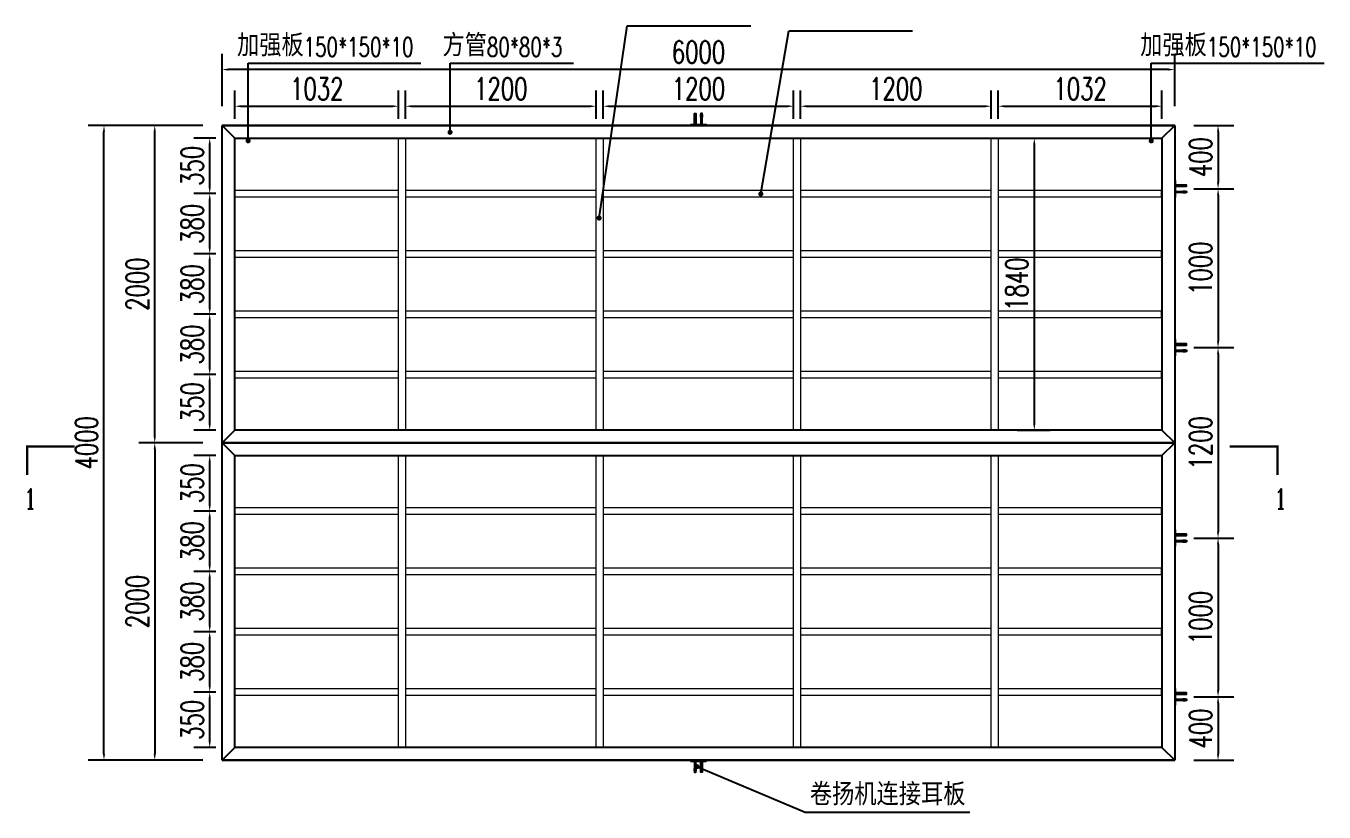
# Model space of a CAD drawing. Header units: millimetres. Extents: x -1471591 to 944464, y -468930 to 547002.
# Drawn here: x -609308 to -601133, y 155264 to 160216 of the extents above; entities that cross this region are included whole.
import ezdxf

# ---------------------------------------------------------------- set-up
doc = ezdxf.new("R2010")
doc.units = ezdxf.units.MM
doc.header["$LTSCALE"] = 10
doc.header["$PDMODE"] = 35
for name, color, linetype in [('DIM_LEAD', 3, 'Continuous'), ('DIM_SYMB', 3, 'Continuous'), ('PUB_TEXT', 7, 'Continuous'), ('W-STEEL_FRAME钢架', 3, 'Continuous')]:
    doc.layers.add(name, color=color, linetype=linetype)
doc.styles.add('_TCH_DIM', font='SIMPLEX.shx', dxfattribs={"bigfont": 'hztxt.shx'})
doc.styles.add('_TCH_LABEL', font='COMPLEX', dxfattribs={"bigfont": 'GBCBIG'})
doc.styles.add('STANDARD_T3', font='simplex.shx', dxfattribs={"width": 0.7, "bigfont": 'hztxt.shx'})
doc.dimstyles.new('W&&40', dxfattribs={"dimtxt": 140, "dimasz": 40, "dimexe": 100, "dimexo": 120, "dimgap": 40, "dimtad": 1, "dimdec": 0, "dimzin": 0, "dimdsep": 46, "dimtxsty": 'STANDARD_T3', "dimcen": 0.09, "dimclrd": 1, "dimclre": 1, "dimclrt": 7, "dimazin": 2, "dimtfac": 1, "dimtdec": 0, "dimtix": 1, "dimtmove": 2, "dimatfit": 3, "dimfxl": 0, "dimtolj": 1, "dimtzin": 0, "dimarcsym": 0})

# ---------------------------------------------------------------- blocks, each defined once
blk = doc.blocks.new('*D767')
at = {"layer": 'Defpoints', "color": 0, "transparency": 16777216}
for p in [(-608497.1, 159590.2), (-608073.2, 159590.2), (-608073.2, 157590.2)]:
    blk.add_point(p, dxfattribs=at)
at = {"layer": 'W-STEEL_FRAME钢架', "color": 1, "lineweight": -2, "transparency": 16777216}
for p, q in [((-608193.2, 159590.2), (-608597.1, 159590.2)), ((-608497.1, 157630.2), (-608497.1, 159550.2)), ((-608193.2, 157590.2), (-608597.1, 157590.2))]:
    blk.add_line(p, q, dxfattribs=at)
at = {"layer": 'W-STEEL_FRAME钢架', "color": 1, "transparency": 16777216}
for points in [[(-608503.8, 159550.2), (-608490.5, 159550.2), (-608497.1, 159590.2)], [(-608503.8, 157630.2), (-608490.5, 157630.2), (-608497.1, 157590.2)]]:
    blk.add_solid(points, dxfattribs=at)
at = {"layer": 'W-STEEL_FRAME钢架', "color": 7, "transparency": 16777216, "insert": (-608607.1, 158590.2), "char_height": 140, "attachment_point": 5, "rotation": 90, "style": 'STANDARD_T3'}
blk.add_mtext('\\A1;2000', dxfattribs=at)
blk = doc.blocks.new('*D778')
at = {"layer": 'Defpoints', "color": 0, "transparency": 16777216}
for p in [(-608073.2, 159941.6), (-608073.2, 159590.2), (-602073.2, 159590.2)]:
    blk.add_point(p, dxfattribs=at)
at = {"layer": 'W-STEEL_FRAME钢架', "color": 1, "lineweight": -2, "transparency": 16777216}
for p, q in [((-608073.2, 159710.2), (-608073.2, 160041.6)), ((-602073.2, 159710.2), (-602073.2, 160041.6)), ((-602113.2, 159941.6), (-608033.2, 159941.6))]:
    blk.add_line(p, q, dxfattribs=at)
at = {"layer": 'W-STEEL_FRAME钢架', "color": 1, "transparency": 16777216}
for points in [[(-608033.2, 159948.2), (-608033.2, 159934.9), (-608073.2, 159941.6)], [(-602113.2, 159948.2), (-602113.2, 159934.9), (-602073.2, 159941.6)]]:
    blk.add_solid(points, dxfattribs=at)
at = {"layer": 'W-STEEL_FRAME钢架', "color": 7, "transparency": 16777216, "insert": (-605073.2, 160051.6), "char_height": 140, "attachment_point": 5, "style": 'STANDARD_T3'}
blk.add_mtext('\\A1;6000', dxfattribs=at)
blk = doc.blocks.new('*D703')
at = {"layer": 'Defpoints', "color": 0, "transparency": 16777216}
for p in [(-608151, 158020.2), (-607993.2, 158020.2), (-607993.2, 157670.2)]:
    blk.add_point(p, dxfattribs=at)
at = {"layer": 'W-STEEL_FRAME钢架', "color": 1, "lineweight": -2, "transparency": 16777216}
for p, q in [((-608113.2, 158020.2), (-608251, 158020.2)), ((-608151, 157710.2), (-608151, 157980.2)), ((-608113.2, 157670.2), (-608251, 157670.2))]:
    blk.add_line(p, q, dxfattribs=at)
at = {"layer": 'W-STEEL_FRAME钢架', "color": 1, "transparency": 16777216}
for points in [[(-608157.6, 157980.2), (-608144.3, 157980.2), (-608151, 158020.2)], [(-608157.6, 157710.2), (-608144.3, 157710.2), (-608151, 157670.2)]]:
    blk.add_solid(points, dxfattribs=at)
at = {"layer": 'W-STEEL_FRAME钢架', "color": 7, "transparency": 16777216, "insert": (-608261, 157845.2), "char_height": 140, "attachment_point": 5, "rotation": 90, "style": 'STANDARD_T3'}
blk.add_mtext('\\A1;350', dxfattribs=at)
blk = doc.blocks.new('*D704')
at = {"layer": 'Defpoints', "color": 0, "transparency": 16777216}
for p in [(-608151, 158400.2), (-607993.2, 158400.2), (-607993.2, 158020.2)]:
    blk.add_point(p, dxfattribs=at)
at = {"layer": 'W-STEEL_FRAME钢架', "color": 1, "lineweight": -2, "transparency": 16777216}
for p, q in [((-608113.2, 158400.2), (-608251, 158400.2)), ((-608151, 158060.2), (-608151, 158360.2)), ((-608113.2, 158020.2), (-608251, 158020.2))]:
    blk.add_line(p, q, dxfattribs=at)
at = {"layer": 'W-STEEL_FRAME钢架', "color": 1, "transparency": 16777216}
for points in [[(-608157.6, 158360.2), (-608144.3, 158360.2), (-608151, 158400.2)], [(-608157.6, 158060.2), (-608144.3, 158060.2), (-608151, 158020.2)]]:
    blk.add_solid(points, dxfattribs=at)
at = {"layer": 'W-STEEL_FRAME钢架', "color": 7, "transparency": 16777216, "insert": (-608261, 158210.2), "char_height": 140, "attachment_point": 5, "rotation": 90, "style": 'STANDARD_T3'}
blk.add_mtext('\\A1;380', dxfattribs=at)
blk = doc.blocks.new('*D705')
at = {"layer": 'Defpoints', "color": 0, "transparency": 16777216}
for p in [(-608151, 158780.2), (-607993.2, 158780.2), (-607993.2, 158400.2)]:
    blk.add_point(p, dxfattribs=at)
at = {"layer": 'W-STEEL_FRAME钢架', "color": 1, "lineweight": -2, "transparency": 16777216}
for p, q in [((-608113.2, 158780.2), (-608251, 158780.2)), ((-608151, 158440.2), (-608151, 158740.2)), ((-608113.2, 158400.2), (-608251, 158400.2))]:
    blk.add_line(p, q, dxfattribs=at)
at = {"layer": 'W-STEEL_FRAME钢架', "color": 1, "transparency": 16777216}
for points in [[(-608157.6, 158740.2), (-608144.3, 158740.2), (-608151, 158780.2)], [(-608157.6, 158440.2), (-608144.3, 158440.2), (-608151, 158400.2)]]:
    blk.add_solid(points, dxfattribs=at)
at = {"layer": 'W-STEEL_FRAME钢架', "color": 7, "transparency": 16777216, "insert": (-608261, 158590.2), "char_height": 140, "attachment_point": 5, "rotation": 90, "style": 'STANDARD_T3'}
blk.add_mtext('\\A1;380', dxfattribs=at)
blk = doc.blocks.new('*D706')
at = {"layer": 'Defpoints', "color": 0, "transparency": 16777216}
for p in [(-608151, 159160.2), (-607993.2, 159160.2), (-607993.2, 158780.2)]:
    blk.add_point(p, dxfattribs=at)
at = {"layer": 'W-STEEL_FRAME钢架', "color": 1, "lineweight": -2, "transparency": 16777216}
for p, q in [((-608113.2, 159160.2), (-608251, 159160.2)), ((-608151, 158820.2), (-608151, 159120.2)), ((-608113.2, 158780.2), (-608251, 158780.2))]:
    blk.add_line(p, q, dxfattribs=at)
at = {"layer": 'W-STEEL_FRAME钢架', "color": 1, "transparency": 16777216}
for points in [[(-608157.6, 159120.2), (-608144.3, 159120.2), (-608151, 159160.2)], [(-608157.6, 158820.2), (-608144.3, 158820.2), (-608151, 158780.2)]]:
    blk.add_solid(points, dxfattribs=at)
at = {"layer": 'W-STEEL_FRAME钢架', "color": 7, "transparency": 16777216, "insert": (-608261, 158970.2), "char_height": 140, "attachment_point": 5, "rotation": 90, "style": 'STANDARD_T3'}
blk.add_mtext('\\A1;380', dxfattribs=at)
blk = doc.blocks.new('*D741')
at = {"layer": 'Defpoints', "color": 0, "transparency": 16777216}
for p in [(-608151, 159510.2), (-607993.2, 159510.2), (-607993.2, 159160.2)]:
    blk.add_point(p, dxfattribs=at)
at = {"layer": 'W-STEEL_FRAME钢架', "color": 1, "lineweight": -2, "transparency": 16777216}
for p, q in [((-608113.2, 159510.2), (-608251, 159510.2)), ((-608151, 159200.2), (-608151, 159470.2)), ((-608113.2, 159160.2), (-608251, 159160.2))]:
    blk.add_line(p, q, dxfattribs=at)
at = {"layer": 'W-STEEL_FRAME钢架', "color": 1, "transparency": 16777216}
for points in [[(-608157.6, 159470.2), (-608144.3, 159470.2), (-608151, 159510.2)], [(-608157.6, 159200.2), (-608144.3, 159200.2), (-608151, 159160.2)]]:
    blk.add_solid(points, dxfattribs=at)
at = {"layer": 'W-STEEL_FRAME钢架', "color": 7, "transparency": 16777216, "insert": (-608261, 159335.2), "char_height": 140, "attachment_point": 5, "rotation": 90, "style": 'STANDARD_T3'}
blk.add_mtext('\\A1;350', dxfattribs=at)
blk = doc.blocks.new('*U674')
at = {"color": 0, "lineweight": 5}
for p, q in [((-22, -920), (-22, 920)), ((22, 920), (22, -920))]:
    blk.add_line(p, q, dxfattribs=at)
blk.add_lwpolyline([(-22, 920), (22, 920)])
blk = doc.blocks.new('*U675')
at = {"color": 0, "linetype": 'ByBlock', "lineweight": -2}
for p in [(0, 0), (1244, 0), (2488, 0), (3732, 0)]:
    blk.add_blockref('*U674', p, dxfattribs=at)
blk = doc.blocks.new('*D1764')
at = {"layer": 'Defpoints', "color": 0, "transparency": 16777216}
for p in [(-606961.2, 159710.5), (-607993.2, 159510.2), (-606961.2, 159510.2)]:
    blk.add_point(p, dxfattribs=at)
at = {"layer": 'W-STEEL_FRAME钢架', "color": 1, "lineweight": -2, "transparency": 16777216}
for p, q in [((-607993.2, 159630.2), (-607993.2, 159810.5)), ((-606961.2, 159630.2), (-606961.2, 159810.5)), ((-607953.2, 159710.5), (-607001.2, 159710.5))]:
    blk.add_line(p, q, dxfattribs=at)
at = {"layer": 'W-STEEL_FRAME钢架', "color": 1, "transparency": 16777216}
for points in [[(-607953.2, 159717.2), (-607953.2, 159703.8), (-607993.2, 159710.5)], [(-607001.2, 159717.2), (-607001.2, 159703.8), (-606961.2, 159710.5)]]:
    blk.add_solid(points, dxfattribs=at)
at = {"layer": 'W-STEEL_FRAME钢架', "color": 7, "transparency": 16777216, "insert": (-607477.2, 159820.5), "char_height": 140, "attachment_point": 5, "style": 'STANDARD_T3'}
blk.add_mtext('\\A1;1032', dxfattribs=at)
blk = doc.blocks.new('*D1763')
at = {"layer": 'Defpoints', "color": 0, "transparency": 16777216}
for p in [(-605717.2, 159710.5), (-606917.2, 159510.2), (-605717.2, 159510.2)]:
    blk.add_point(p, dxfattribs=at)
at = {"layer": 'W-STEEL_FRAME钢架', "color": 1, "lineweight": -2, "transparency": 16777216}
for p, q in [((-606917.2, 159630.2), (-606917.2, 159810.5)), ((-605717.2, 159630.2), (-605717.2, 159810.5)), ((-606877.2, 159710.5), (-605757.2, 159710.5))]:
    blk.add_line(p, q, dxfattribs=at)
at = {"layer": 'W-STEEL_FRAME钢架', "color": 1, "transparency": 16777216}
for points in [[(-606877.2, 159717.2), (-606877.2, 159703.8), (-606917.2, 159710.5)], [(-605757.2, 159717.2), (-605757.2, 159703.8), (-605717.2, 159710.5)]]:
    blk.add_solid(points, dxfattribs=at)
at = {"layer": 'W-STEEL_FRAME钢架', "color": 7, "transparency": 16777216, "insert": (-606317.2, 159820.5), "char_height": 140, "attachment_point": 5, "style": 'STANDARD_T3'}
blk.add_mtext('\\A1;1200', dxfattribs=at)
blk = doc.blocks.new('*D1760')
at = {"layer": 'Defpoints', "color": 0, "transparency": 16777216}
for p in [(-604473.2, 159710.5), (-605673.2, 159510.2), (-604473.2, 159510.2)]:
    blk.add_point(p, dxfattribs=at)
at = {"layer": 'W-STEEL_FRAME钢架', "color": 1, "lineweight": -2, "transparency": 16777216}
for p, q in [((-605673.2, 159630.2), (-605673.2, 159810.5)), ((-604473.2, 159630.2), (-604473.2, 159810.5)), ((-605633.2, 159710.5), (-604513.2, 159710.5))]:
    blk.add_line(p, q, dxfattribs=at)
at = {"layer": 'W-STEEL_FRAME钢架', "color": 1, "transparency": 16777216}
for points in [[(-605633.2, 159717.2), (-605633.2, 159703.8), (-605673.2, 159710.5)], [(-604513.2, 159717.2), (-604513.2, 159703.8), (-604473.2, 159710.5)]]:
    blk.add_solid(points, dxfattribs=at)
at = {"layer": 'W-STEEL_FRAME钢架', "color": 7, "transparency": 16777216, "insert": (-605073.2, 159820.5), "char_height": 140, "attachment_point": 5, "style": 'STANDARD_T3'}
blk.add_mtext('\\A1;1200', dxfattribs=at)
blk = doc.blocks.new('*D1761')
at = {"layer": 'Defpoints', "color": 0, "transparency": 16777216}
for p in [(-603229.2, 159710.5), (-604429.2, 159510.2), (-603229.2, 159510.2)]:
    blk.add_point(p, dxfattribs=at)
at = {"layer": 'W-STEEL_FRAME钢架', "color": 1, "lineweight": -2, "transparency": 16777216}
for p, q in [((-604429.2, 159630.2), (-604429.2, 159810.5)), ((-603229.2, 159630.2), (-603229.2, 159810.5)), ((-604389.2, 159710.5), (-603269.2, 159710.5))]:
    blk.add_line(p, q, dxfattribs=at)
at = {"layer": 'W-STEEL_FRAME钢架', "color": 1, "transparency": 16777216}
for points in [[(-604389.2, 159717.2), (-604389.2, 159703.8), (-604429.2, 159710.5)], [(-603269.2, 159717.2), (-603269.2, 159703.8), (-603229.2, 159710.5)]]:
    blk.add_solid(points, dxfattribs=at)
at = {"layer": 'W-STEEL_FRAME钢架', "color": 7, "transparency": 16777216, "insert": (-603829.2, 159820.5), "char_height": 140, "attachment_point": 5, "style": 'STANDARD_T3'}
blk.add_mtext('\\A1;1200', dxfattribs=at)
blk = doc.blocks.new('*D1762')
at = {"layer": 'Defpoints', "color": 0, "transparency": 16777216}
for p in [(-602153.2, 159710.5), (-603185.2, 159510.2), (-602153.2, 159510.2)]:
    blk.add_point(p, dxfattribs=at)
at = {"layer": 'W-STEEL_FRAME钢架', "color": 1, "lineweight": -2, "transparency": 16777216}
for p, q in [((-603185.2, 159630.2), (-603185.2, 159810.5)), ((-602153.2, 159630.2), (-602153.2, 159810.5)), ((-603145.2, 159710.5), (-602193.2, 159710.5))]:
    blk.add_line(p, q, dxfattribs=at)
at = {"layer": 'W-STEEL_FRAME钢架', "color": 1, "transparency": 16777216}
for points in [[(-603145.2, 159717.2), (-603145.2, 159703.8), (-603185.2, 159710.5)], [(-602193.2, 159717.2), (-602193.2, 159703.8), (-602153.2, 159710.5)]]:
    blk.add_solid(points, dxfattribs=at)
at = {"layer": 'W-STEEL_FRAME钢架', "color": 7, "transparency": 16777216, "insert": (-602669.2, 159820.5), "char_height": 140, "attachment_point": 5, "style": 'STANDARD_T3'}
blk.add_mtext('\\A1;1032', dxfattribs=at)
blk = doc.blocks.new('*U676')
at = {"color": 0, "lineweight": 5}
for p, q in [((-2920, 22), (-1888, 22)), ((-1844, 22), (-644, 22)), ((-600, 22), (600, 22)), ((644, 22), (1844, 22)), ((1888, 22), (2920, 22)), ((-1888, -22), (-2920, -22)), ((-644, -22), (-1844, -22)), ((600, -22), (-600, -22)), ((1844, -22), (644, -22)), ((2920, -22), (1888, -22))]:
    blk.add_line(p, q, dxfattribs=at)
for points in [[(-2920, -22), (-2920, 22)], [(2920, -22), (2920, 22)]]:
    blk.add_lwpolyline(points)
blk = doc.blocks.new('*U677')
at = {"color": 0, "linetype": 'ByBlock', "lineweight": -2}
for p in [(0, 1140), (0, 760), (0, 380), (0, 0)]:
    blk.add_blockref('*U676', p, dxfattribs=at)
blk = doc.blocks.new('*D697')
at = {"layer": 'Defpoints', "color": 0, "transparency": 16777216}
for p in [(-608151, 156020.2), (-607993.2, 156020.2), (-607993.2, 155670.2)]:
    blk.add_point(p, dxfattribs=at)
at = {"layer": 'W-STEEL_FRAME钢架', "color": 1, "lineweight": -2, "transparency": 16777216}
for p, q in [((-608113.2, 156020.2), (-608251, 156020.2)), ((-608151, 155710.2), (-608151, 155980.2)), ((-608113.2, 155670.2), (-608251, 155670.2))]:
    blk.add_line(p, q, dxfattribs=at)
at = {"layer": 'W-STEEL_FRAME钢架', "color": 1, "transparency": 16777216}
for points in [[(-608157.6, 155980.2), (-608144.3, 155980.2), (-608151, 156020.2)], [(-608157.6, 155710.2), (-608144.3, 155710.2), (-608151, 155670.2)]]:
    blk.add_solid(points, dxfattribs=at)
at = {"layer": 'W-STEEL_FRAME钢架', "color": 7, "transparency": 16777216, "insert": (-608261, 155845.2), "char_height": 140, "attachment_point": 5, "rotation": 90, "style": 'STANDARD_T3'}
blk.add_mtext('\\A1;350', dxfattribs=at)
blk = doc.blocks.new('*D698')
at = {"layer": 'Defpoints', "color": 0, "transparency": 16777216}
for p in [(-608151, 156400.2), (-607993.2, 156400.2), (-607993.2, 156020.2)]:
    blk.add_point(p, dxfattribs=at)
at = {"layer": 'W-STEEL_FRAME钢架', "color": 1, "lineweight": -2, "transparency": 16777216}
for p, q in [((-608113.2, 156400.2), (-608251, 156400.2)), ((-608151, 156060.2), (-608151, 156360.2)), ((-608113.2, 156020.2), (-608251, 156020.2))]:
    blk.add_line(p, q, dxfattribs=at)
at = {"layer": 'W-STEEL_FRAME钢架', "color": 1, "transparency": 16777216}
for points in [[(-608157.6, 156360.2), (-608144.3, 156360.2), (-608151, 156400.2)], [(-608157.6, 156060.2), (-608144.3, 156060.2), (-608151, 156020.2)]]:
    blk.add_solid(points, dxfattribs=at)
at = {"layer": 'W-STEEL_FRAME钢架', "color": 7, "transparency": 16777216, "insert": (-608261, 156210.2), "char_height": 140, "attachment_point": 5, "rotation": 90, "style": 'STANDARD_T3'}
blk.add_mtext('\\A1;380', dxfattribs=at)
blk = doc.blocks.new('*D699')
at = {"layer": 'Defpoints', "color": 0, "transparency": 16777216}
for p in [(-608151, 156780.2), (-607993.2, 156780.2), (-607993.2, 156400.2)]:
    blk.add_point(p, dxfattribs=at)
at = {"layer": 'W-STEEL_FRAME钢架', "color": 1, "lineweight": -2, "transparency": 16777216}
for p, q in [((-608113.2, 156780.2), (-608251, 156780.2)), ((-608151, 156440.2), (-608151, 156740.2)), ((-608113.2, 156400.2), (-608251, 156400.2))]:
    blk.add_line(p, q, dxfattribs=at)
at = {"layer": 'W-STEEL_FRAME钢架', "color": 1, "transparency": 16777216}
for points in [[(-608157.6, 156740.2), (-608144.3, 156740.2), (-608151, 156780.2)], [(-608157.6, 156440.2), (-608144.3, 156440.2), (-608151, 156400.2)]]:
    blk.add_solid(points, dxfattribs=at)
at = {"layer": 'W-STEEL_FRAME钢架', "color": 7, "transparency": 16777216, "insert": (-608261, 156590.2), "char_height": 140, "attachment_point": 5, "rotation": 90, "style": 'STANDARD_T3'}
blk.add_mtext('\\A1;380', dxfattribs=at)
blk = doc.blocks.new('*D700')
at = {"layer": 'Defpoints', "color": 0, "transparency": 16777216}
for p in [(-608151, 157160.2), (-607993.2, 157160.2), (-607993.2, 156780.2)]:
    blk.add_point(p, dxfattribs=at)
at = {"layer": 'W-STEEL_FRAME钢架', "color": 1, "lineweight": -2, "transparency": 16777216}
for p, q in [((-608113.2, 157160.2), (-608251, 157160.2)), ((-608151, 156820.2), (-608151, 157120.2)), ((-608113.2, 156780.2), (-608251, 156780.2))]:
    blk.add_line(p, q, dxfattribs=at)
at = {"layer": 'W-STEEL_FRAME钢架', "color": 1, "transparency": 16777216}
for points in [[(-608157.6, 157120.2), (-608144.3, 157120.2), (-608151, 157160.2)], [(-608157.6, 156820.2), (-608144.3, 156820.2), (-608151, 156780.2)]]:
    blk.add_solid(points, dxfattribs=at)
at = {"layer": 'W-STEEL_FRAME钢架', "color": 7, "transparency": 16777216, "insert": (-608261, 156970.2), "char_height": 140, "attachment_point": 5, "rotation": 90, "style": 'STANDARD_T3'}
blk.add_mtext('\\A1;380', dxfattribs=at)
blk = doc.blocks.new('*D738')
at = {"layer": 'Defpoints', "color": 0, "transparency": 16777216}
for p in [(-608151, 157510.2), (-607993.2, 157510.2), (-607993.2, 157160.2)]:
    blk.add_point(p, dxfattribs=at)
at = {"layer": 'W-STEEL_FRAME钢架', "color": 1, "lineweight": -2, "transparency": 16777216}
for p, q in [((-608113.2, 157510.2), (-608251, 157510.2)), ((-608151, 157200.2), (-608151, 157470.2)), ((-608113.2, 157160.2), (-608251, 157160.2))]:
    blk.add_line(p, q, dxfattribs=at)
at = {"layer": 'W-STEEL_FRAME钢架', "color": 1, "transparency": 16777216}
for points in [[(-608157.6, 157470.2), (-608144.3, 157470.2), (-608151, 157510.2)], [(-608157.6, 157200.2), (-608144.3, 157200.2), (-608151, 157160.2)]]:
    blk.add_solid(points, dxfattribs=at)
at = {"layer": 'W-STEEL_FRAME钢架', "color": 7, "transparency": 16777216, "insert": (-608261, 157335.2), "char_height": 140, "attachment_point": 5, "rotation": 90, "style": 'STANDARD_T3'}
blk.add_mtext('\\A1;350', dxfattribs=at)
blk = doc.blocks.new('*U682')
at = {"color": 0, "lineweight": 5}
for p, q in [((-22, -920), (-22, 920)), ((22, 920), (22, -920))]:
    blk.add_line(p, q, dxfattribs=at)
blk.add_lwpolyline([(-22, 920), (22, 920)])
blk = doc.blocks.new('*U683')
at = {"color": 0, "linetype": 'ByBlock', "lineweight": -2}
for p in [(0, 0), (1244, 0), (2488, 0), (3732, 0)]:
    blk.add_blockref('*U682', p, dxfattribs=at)
blk = doc.blocks.new('*U680')
at = {"color": 0, "lineweight": 5}
for p, q in [((-2920, 22), (-1888, 22)), ((-1844, 22), (-644, 22)), ((-600, 22), (600, 22)), ((644, 22), (1844, 22)), ((1888, 22), (2920, 22)), ((-1888, -22), (-2920, -22)), ((-644, -22), (-1844, -22)), ((600, -22), (-600, -22)), ((1844, -22), (644, -22)), ((2920, -22), (1888, -22))]:
    blk.add_line(p, q, dxfattribs=at)
for points in [[(-2920, -22), (-2920, 22)], [(2920, -22), (2920, 22)]]:
    blk.add_lwpolyline(points)
blk = doc.blocks.new('*U681')
at = {"color": 0, "linetype": 'ByBlock', "lineweight": -2}
for p in [(0, 1140), (0, 760), (0, 380), (0, 0)]:
    blk.add_blockref('*U680', p, dxfattribs=at)
blk = doc.blocks.new('*D739')
at = {"layer": 'Defpoints', "color": 0, "transparency": 16777216}
for p in [(-608073.2, 157590.2), (-608497.1, 155590.2), (-608073.2, 155590.2)]:
    blk.add_point(p, dxfattribs=at)
at = {"layer": 'W-STEEL_FRAME钢架', "color": 1, "lineweight": -2, "transparency": 16777216}
for p, q in [((-608193.2, 157590.2), (-608597.1, 157590.2)), ((-608497.1, 157550.2), (-608497.1, 155630.2)), ((-608193.2, 155590.2), (-608597.1, 155590.2))]:
    blk.add_line(p, q, dxfattribs=at)
at = {"layer": 'W-STEEL_FRAME钢架', "color": 1, "transparency": 16777216}
for points in [[(-608503.8, 157550.2), (-608490.5, 157550.2), (-608497.1, 157590.2)], [(-608503.8, 155630.2), (-608490.5, 155630.2), (-608497.1, 155590.2)]]:
    blk.add_solid(points, dxfattribs=at)
at = {"layer": 'W-STEEL_FRAME钢架', "color": 7, "transparency": 16777216, "insert": (-608607.1, 156590.2), "char_height": 140, "attachment_point": 5, "rotation": 90, "style": 'STANDARD_T3'}
blk.add_mtext('\\A1;2000', dxfattribs=at)
blk = doc.blocks.new('*D701')
at = {"layer": 'Defpoints', "color": 0, "transparency": 16777216}
for p in [(-608816.8, 159590.2), (-608073.2, 159590.2), (-608073.2, 155590.2)]:
    blk.add_point(p, dxfattribs=at)
at = {"layer": 'W-STEEL_FRAME钢架', "color": 1, "lineweight": -2, "transparency": 16777216}
for p, q in [((-608193.2, 159590.2), (-608916.8, 159590.2)), ((-608816.8, 155630.2), (-608816.8, 159550.2)), ((-608193.2, 155590.2), (-608916.8, 155590.2))]:
    blk.add_line(p, q, dxfattribs=at)
at = {"layer": 'W-STEEL_FRAME钢架', "color": 1, "transparency": 16777216}
for points in [[(-608823.4, 159550.2), (-608810.1, 159550.2), (-608816.8, 159590.2)], [(-608823.4, 155630.2), (-608810.1, 155630.2), (-608816.8, 155590.2)]]:
    blk.add_solid(points, dxfattribs=at)
at = {"layer": 'W-STEEL_FRAME钢架', "color": 7, "transparency": 16777216, "insert": (-608926.8, 157590.2), "char_height": 140, "attachment_point": 5, "rotation": 90, "style": 'STANDARD_T3'}
blk.add_mtext('\\A1;4000', dxfattribs=at)
blk = doc.blocks.new('*D728')
at = {"layer": 'Defpoints', "color": 0, "transparency": 16777216}
for p in [(-602073.2, 159590.2), (-602073.2, 159190.2), (-601800, 159190.2)]:
    blk.add_point(p, dxfattribs=at)
at = {"layer": 'W-STEEL_FRAME钢架', "color": 1, "lineweight": -2, "transparency": 16777216}
for p, q in [((-601953.2, 159590.2), (-601700, 159590.2)), ((-601800, 159550.2), (-601800, 159230.2)), ((-601953.2, 159190.2), (-601700, 159190.2))]:
    blk.add_line(p, q, dxfattribs=at)
at = {"layer": 'W-STEEL_FRAME钢架', "color": 1, "transparency": 16777216}
for points in [[(-601806.7, 159550.2), (-601793.3, 159550.2), (-601800, 159590.2)], [(-601806.7, 159230.2), (-601793.3, 159230.2), (-601800, 159190.2)]]:
    blk.add_solid(points, dxfattribs=at)
at = {"layer": 'W-STEEL_FRAME钢架', "color": 7, "transparency": 16777216, "insert": (-601910, 159390.2), "char_height": 140, "attachment_point": 5, "rotation": 90, "style": 'STANDARD_T3'}
blk.add_mtext('\\A1;400', dxfattribs=at)
blk = doc.blocks.new('*D729')
at = {"layer": 'Defpoints', "color": 0, "transparency": 16777216}
for p in [(-602073.2, 159190.2), (-602073.2, 158190.2), (-601800, 158190.2)]:
    blk.add_point(p, dxfattribs=at)
at = {"layer": 'W-STEEL_FRAME钢架', "color": 1, "lineweight": -2, "transparency": 16777216}
for p, q in [((-601953.2, 159190.2), (-601700, 159190.2)), ((-601800, 159150.2), (-601800, 158230.2)), ((-601953.2, 158190.2), (-601700, 158190.2))]:
    blk.add_line(p, q, dxfattribs=at)
at = {"layer": 'W-STEEL_FRAME钢架', "color": 1, "transparency": 16777216}
for points in [[(-601806.7, 159150.2), (-601793.3, 159150.2), (-601800, 159190.2)], [(-601806.7, 158230.2), (-601793.3, 158230.2), (-601800, 158190.2)]]:
    blk.add_solid(points, dxfattribs=at)
at = {"layer": 'W-STEEL_FRAME钢架', "color": 7, "transparency": 16777216, "insert": (-601910, 158690.2), "char_height": 140, "attachment_point": 5, "rotation": 90, "style": 'STANDARD_T3'}
blk.add_mtext('\\A1;1000', dxfattribs=at)
blk = doc.blocks.new('*D730')
at = {"layer": 'Defpoints', "color": 0, "transparency": 16777216}
for p in [(-602073.2, 158190.2), (-602073.2, 156990.2), (-601800, 156990.2)]:
    blk.add_point(p, dxfattribs=at)
at = {"layer": 'W-STEEL_FRAME钢架', "color": 1, "lineweight": -2, "transparency": 16777216}
for p, q in [((-601953.2, 158190.2), (-601700, 158190.2)), ((-601800, 158150.2), (-601800, 157030.2)), ((-601953.2, 156990.2), (-601700, 156990.2))]:
    blk.add_line(p, q, dxfattribs=at)
at = {"layer": 'W-STEEL_FRAME钢架', "color": 1, "transparency": 16777216}
for points in [[(-601806.7, 158150.2), (-601793.3, 158150.2), (-601800, 158190.2)], [(-601806.7, 157030.2), (-601793.3, 157030.2), (-601800, 156990.2)]]:
    blk.add_solid(points, dxfattribs=at)
at = {"layer": 'W-STEEL_FRAME钢架', "color": 7, "transparency": 16777216, "insert": (-601910, 157590.2), "char_height": 140, "attachment_point": 5, "rotation": 90, "style": 'STANDARD_T3'}
blk.add_mtext('\\A1;1200', dxfattribs=at)
blk = doc.blocks.new('*D731')
at = {"layer": 'Defpoints', "color": 0, "transparency": 16777216}
for p in [(-602073.2, 156990.2), (-602073.2, 155990.2), (-601800, 155990.2)]:
    blk.add_point(p, dxfattribs=at)
at = {"layer": 'W-STEEL_FRAME钢架', "color": 1, "lineweight": -2, "transparency": 16777216}
for p, q in [((-601953.2, 156990.2), (-601700, 156990.2)), ((-601800, 156950.2), (-601800, 156030.2)), ((-601953.2, 155990.2), (-601700, 155990.2))]:
    blk.add_line(p, q, dxfattribs=at)
at = {"layer": 'W-STEEL_FRAME钢架', "color": 1, "transparency": 16777216}
for points in [[(-601806.7, 156950.2), (-601793.3, 156950.2), (-601800, 156990.2)], [(-601806.7, 156030.2), (-601793.3, 156030.2), (-601800, 155990.2)]]:
    blk.add_solid(points, dxfattribs=at)
at = {"layer": 'W-STEEL_FRAME钢架', "color": 7, "transparency": 16777216, "insert": (-601910, 156490.2), "char_height": 140, "attachment_point": 5, "rotation": 90, "style": 'STANDARD_T3'}
blk.add_mtext('\\A1;1000', dxfattribs=at)
blk = doc.blocks.new('*D732')
at = {"layer": 'Defpoints', "color": 0, "transparency": 16777216}
for p in [(-602073.2, 155990.2), (-602073.2, 155590.2), (-601800, 155590.2)]:
    blk.add_point(p, dxfattribs=at)
at = {"layer": 'W-STEEL_FRAME钢架', "color": 1, "lineweight": -2, "transparency": 16777216}
for p, q in [((-601953.2, 155990.2), (-601700, 155990.2)), ((-601800, 155950.2), (-601800, 155630.2)), ((-601953.2, 155590.2), (-601700, 155590.2))]:
    blk.add_line(p, q, dxfattribs=at)
at = {"layer": 'W-STEEL_FRAME钢架', "color": 1, "transparency": 16777216}
for points in [[(-601806.7, 155950.2), (-601793.3, 155950.2), (-601800, 155990.2)], [(-601806.7, 155630.2), (-601793.3, 155630.2), (-601800, 155590.2)]]:
    blk.add_solid(points, dxfattribs=at)
at = {"layer": 'W-STEEL_FRAME钢架', "color": 7, "transparency": 16777216, "insert": (-601910, 155790.2), "char_height": 140, "attachment_point": 5, "rotation": 90, "style": 'STANDARD_T3'}
blk.add_mtext('\\A1;400', dxfattribs=at)
blk = doc.blocks.new('*D733')
at = {"layer": 'Defpoints', "color": 0, "transparency": 16777216}
for p in [(-603185.2, 159510.2), (-603185.2, 157670.2), (-602957.3, 157670.2)]:
    blk.add_point(p, dxfattribs=at)
at = {"layer": 'W-STEEL_FRAME钢架', "color": 1, "lineweight": -2, "transparency": 16777216}
for p, q in [((-603065.2, 159510.2), (-602857.3, 159510.2)), ((-602957.3, 159470.2), (-602957.3, 157710.2)), ((-603065.2, 157670.2), (-602857.3, 157670.2))]:
    blk.add_line(p, q, dxfattribs=at)
at = {"layer": 'W-STEEL_FRAME钢架', "color": 1, "transparency": 16777216}
for points in [[(-602964, 159470.2), (-602950.7, 159470.2), (-602957.3, 159510.2)], [(-602964, 157710.2), (-602950.7, 157710.2), (-602957.3, 157670.2)]]:
    blk.add_solid(points, dxfattribs=at)
at = {"layer": 'W-STEEL_FRAME钢架', "color": 7, "transparency": 16777216, "insert": (-603067.3, 158590.2), "char_height": 140, "attachment_point": 5, "rotation": 90, "style": 'STANDARD_T3'}
blk.add_mtext('\\A1;1840', dxfattribs=at)

msp = doc.modelspace()

# ---------------------------------------------------------------- linework, layer by layer
at = {"color": 3}
for p, q in [((-608073.2, 159590.2), (-602073.2, 159590.2)), ((-608073.2, 157590.2), (-608073.2, 159590.2)), ((-607993.2, 159510.2), (-608073.2, 159590.2)), ((-602073.2, 159590.2), (-608073.2, 159590.2)), ((-602153.2, 159510.2), (-602073.2, 159590.2)), ((-602073.2, 159590.2), (-602073.2, 157590.2)), ((-607993.2, 159510.2), (-602153.2, 159510.2)), ((-607993.2, 157670.2), (-607993.2, 159510.2)), ((-607993.2, 159510.2), (-602153.2, 159510.2)), ((-602153.2, 159510.2), (-602153.2, 157670.2)), ((-607993.2, 157670.2), (-608073.2, 157590.2)), ((-602153.2, 157670.2), (-607993.2, 157670.2)), ((-602153.2, 157670.2), (-607993.2, 157670.2)), ((-602153.2, 157670.2), (-602073.2, 157590.2)), ((-602073.2, 157590.2), (-608073.2, 157590.2)), ((-608073.2, 157590.2), (-602073.2, 157590.2)), ((-608073.2, 157590.2), (-602073.2, 157590.2)), ((-608073.2, 155590.2), (-608073.2, 157590.2)), ((-607993.2, 157510.2), (-608073.2, 157590.2)), ((-602073.2, 157590.2), (-608073.2, 157590.2)), ((-602153.2, 157510.2), (-602073.2, 157590.2)), ((-602073.2, 157590.2), (-602073.2, 155590.2)), ((-607993.2, 157510.2), (-602153.2, 157510.2)), ((-607993.2, 155670.2), (-607993.2, 157510.2)), ((-607993.2, 157510.2), (-602153.2, 157510.2)), ((-602153.2, 157510.2), (-602153.2, 155670.2)), ((-607993.2, 155670.2), (-608073.2, 155590.2)), ((-602153.2, 155670.2), (-607993.2, 155670.2)), ((-602153.2, 155670.2), (-607993.2, 155670.2)), ((-602153.2, 155670.2), (-602073.2, 155590.2)), ((-602073.2, 155590.2), (-608073.2, 155590.2)), ((-608073.2, 155590.2), (-602073.2, 155590.2))]:
    msp.add_line(p, q, dxfattribs=at)
for points in [[(-605123.2, 159595.2), (-605023.2, 159595.2), (-605023.2, 159590.2), (-605123.2, 159590.2)], [(-605097.2, 159595.2), (-605097.2, 159665.2), (-605089.2, 159665.2), (-605089.2, 159595.2)], [(-605089.2, 159641.2), (-605089.2, 159659.2), (-605097.2, 159659.2), (-605097.2, 159641.2)], [(-605049.2, 159595.2), (-605049.2, 159665.2), (-605057.2, 159665.2), (-605057.2, 159595.2)], [(-605057.2, 159641.2), (-605057.2, 159659.2), (-605049.2, 159659.2), (-605049.2, 159641.2)], [(-602073.2, 159140.2), (-602068.2, 159140.2), (-602068.2, 159240.2), (-602073.2, 159240.2)], [(-602068.2, 159206.2), (-601998.2, 159206.2), (-601998.2, 159214.2), (-602068.2, 159214.2)], [(-602022.2, 159214.2), (-602004.2, 159214.2), (-602004.2, 159206.2), (-602022.2, 159206.2)], [(-602068.2, 159174.2), (-601998.2, 159174.2), (-601998.2, 159166.2), (-602068.2, 159166.2)], [(-602022.2, 159166.2), (-602004.2, 159166.2), (-602004.2, 159174.2), (-602022.2, 159174.2)], [(-602073.2, 158140.2), (-602068.2, 158140.2), (-602068.2, 158240.2), (-602073.2, 158240.2)], [(-602068.2, 158206.2), (-601998.2, 158206.2), (-601998.2, 158214.2), (-602068.2, 158214.2)], [(-602022.2, 158214.2), (-602004.2, 158214.2), (-602004.2, 158206.2), (-602022.2, 158206.2)], [(-602068.2, 158174.2), (-601998.2, 158174.2), (-601998.2, 158166.2), (-602068.2, 158166.2)], [(-602022.2, 158166.2), (-602004.2, 158166.2), (-602004.2, 158174.2), (-602022.2, 158174.2)], [(-602073.2, 156940.2), (-602068.2, 156940.2), (-602068.2, 157040.2), (-602073.2, 157040.2)], [(-602068.2, 157006.2), (-601998.2, 157006.2), (-601998.2, 157014.2), (-602068.2, 157014.2)], [(-602068.2, 156974.2), (-601998.2, 156974.2), (-601998.2, 156966.2), (-602068.2, 156966.2)], [(-602022.2, 157014.2), (-602004.2, 157014.2), (-602004.2, 157006.2), (-602022.2, 157006.2)], [(-602022.2, 156966.2), (-602004.2, 156966.2), (-602004.2, 156974.2), (-602022.2, 156974.2)], [(-602073.2, 155940.2), (-602068.2, 155940.2), (-602068.2, 156040.2), (-602073.2, 156040.2)], [(-602068.2, 156006.2), (-601998.2, 156006.2), (-601998.2, 156014.2), (-602068.2, 156014.2)], [(-602022.2, 156014.2), (-602004.2, 156014.2), (-602004.2, 156006.2), (-602022.2, 156006.2)], [(-602068.2, 155974.2), (-601998.2, 155974.2), (-601998.2, 155966.2), (-602068.2, 155966.2)], [(-602022.2, 155966.2), (-602004.2, 155966.2), (-602004.2, 155974.2), (-602022.2, 155974.2)], [(-605123.2, 155585.2), (-605023.2, 155585.2), (-605023.2, 155590.2), (-605123.2, 155590.2)], [(-605097.2, 155585.2), (-605097.2, 155515.2), (-605089.2, 155515.2), (-605089.2, 155585.2)], [(-605049.2, 155585.2), (-605049.2, 155515.2), (-605057.2, 155515.2), (-605057.2, 155585.2)], [(-605089.2, 155539.2), (-605089.2, 155521.2), (-605097.2, 155521.2), (-605097.2, 155539.2)], [(-605057.2, 155539.2), (-605057.2, 155521.2), (-605049.2, 155521.2), (-605049.2, 155539.2)]]:
    msp.add_lwpolyline(points, close=True)
at = {"layer": 'DIM_LEAD'}
for p, q in [((-605081.9, 155550.2), (-604400.1, 155264)), ((-604400.1, 155264), (-603364.2, 155264))]:
    msp.add_line(p, q, dxfattribs=at)
at = {"layer": 'DIM_LEAD', "const_width": 16}
msp.add_lwpolyline([(-605089.3, 155553.3, 1), (-605074.5, 155547.1, 1)], format="xyb", close=True, dxfattribs=at)
at = {"layer": 'DIM_SYMB', "const_width": 15}
for points in [[(-609300.7, 157387.2), (-609300.7, 157567.2), (-609000.7, 157567.2)], [(-601726.1, 157567.2), (-601426.1, 157567.2), (-601426.1, 157387.2)]]:
    msp.add_lwpolyline(points, dxfattribs=at)
at = {"layer": 'W-STEEL_FRAME钢架'}
for p, q in [((-605698.2, 159006.2), (-605521.8, 160216.3)), ((-605698.2, 159006.2), (-605521.8, 160216.3)), ((-605521.8, 160216.3), (-604743.6, 160216.3)), ((-604679.9, 159158.1), (-604503.5, 160185.8)), ((-604679.9, 159158.1), (-604503.5, 160185.8)), ((-604503.5, 160185.8), (-603725.3, 160185.8)), ((-607909, 159492.5), (-607909, 159982.6)), ((-607909, 159982.6), (-606820.9, 159982.6)), ((-606637.2, 159546.2), (-606637.2, 159982.6)), ((-606637.2, 159982.6), (-605859, 159982.6)), ((-602220.6, 159492.5), (-602220.6, 159982.6)), ((-602220.6, 159982.6), (-601132.5, 159982.6))]:
    msp.add_line(p, q, dxfattribs=at)
at = {"layer": 'W-STEEL_FRAME钢架', "const_width": 16}
for points in [[(-607909, 159484.5, 1), (-607909, 159500.5, 1)], [(-606637.2, 159538.2, 1), (-606637.2, 159554.2, 1)], [(-602220.6, 159484.5, 1), (-602220.6, 159500.5, 1)], [(-604681.3, 159150.2, 1), (-604678.6, 159166, 1)], [(-604681.3, 159150.2, 1), (-604678.6, 159166, 1)], [(-605699.4, 158998.2, 1), (-605697.1, 159014.1, 1)], [(-605699.4, 158998.2, 1), (-605697.1, 159014.1, 1)]]:
    msp.add_lwpolyline(points, format="xyb", close=True, dxfattribs=at)

# ---------------------------------------------------------------- block references
for name, p in [('*U675', (-606939.2, 158590.2)), ('*U677', (-605073.2, 158020.2)), ('*U683', (-606939.2, 156590.2)), ('*U681', (-605073.2, 156020.2))]:
    msp.add_blockref(name, p)

# ---------------------------------------------------------------- texts
at = {"layer": 'PUB_TEXT', "color": 7, "style": '_TCH_DIM'}
for s, p in [('加强板', (-607978.9, 160024.6)), ('方管', (-606685, 160024.6)), ('加强板', (-602290.5, 160024.6)), ('卷扬机连接耳板', (-604370.8, 155306))]:
    msp.add_text(s, height=140, dxfattribs=at).set_placement(p)
at = {"layer": 'PUB_TEXT', "color": 7, "width": 0.705882}
for s, height, style, p in [('150*150*10', 119, '_TCH_DIM', (-607558.9, 160024.6)), ('80*80*3', 119, '_TCH_DIM', (-606405, 160024.6)), ('150*150*10', 119, '_TCH_DIM', (-601870.5, 160024.6)), ('1', 127.5, '_TCH_LABEL', (-609320, 157173.5)), ('1', 127.5, '_TCH_LABEL', (-601445.4, 157173.5))]:
    msp.add_text(s, height=height, dxfattribs=dict(at, style=style)).set_placement(p)

# ---------------------------------------------------------------- dimensions: what is measured, and where the dimension line sits
at = {"layer": 'W-STEEL_FRAME钢架'}
for base, p1, p2, picture, middle in [((-608073.2, 159941.6), (-602073.2, 159590.2), (-608073.2, 159590.2), '*D778', (-605073.2, 160051.6)), ((-606961.2, 159710.5), (-607993.2, 159510.2), (-606961.2, 159510.2), '*D1764', (-607477.2, 159820.5)), ((-605717.2, 159710.5), (-606917.2, 159510.2), (-605717.2, 159510.2), '*D1763', (-606317.2, 159820.5)), ((-604473.2, 159710.5), (-605673.2, 159510.2), (-604473.2, 159510.2), '*D1760', (-605073.2, 159820.5)), ((-603229.2, 159710.5), (-604429.2, 159510.2), (-603229.2, 159510.2), '*D1761', (-603829.2, 159820.5)), ((-602153.2, 159710.5), (-603185.2, 159510.2), (-602153.2, 159510.2), '*D1762', (-602669.2, 159820.5))]:
    dim = msp.add_linear_dim(base=base, p1=p1, p2=p2, dimstyle='W&&40', dxfattribs=at)
    dim.commit()
    dim.dimension.update_dxf_attribs({"geometry": picture, "text_midpoint": middle})
for base, p1, p2, picture, middle in [((-608816.8, 159590.2), (-608073.2, 155590.2), (-608073.2, 159590.2), '*D701', (-608926.8, 157590.2)), ((-608497.1, 159590.2), (-608073.2, 157590.2), (-608073.2, 159590.2), '*D767', (-608607.1, 158590.2)), ((-601800, 159190.2), (-602073.2, 159590.2), (-602073.2, 159190.2), '*D728', (-601910, 159390.2)), ((-608151, 159510.2), (-607993.2, 159160.2), (-607993.2, 159510.2), '*D741', (-608261, 159335.2)), ((-602957.3, 157670.2), (-603185.2, 159510.2), (-603185.2, 157670.2), '*D733', (-603067.3, 158590.2)), ((-601800, 158190.2), (-602073.2, 159190.2), (-602073.2, 158190.2), '*D729', (-601910, 158690.2)), ((-608151, 159160.2), (-607993.2, 158780.2), (-607993.2, 159160.2), '*D706', (-608261, 158970.2)), ((-608151, 158780.2), (-607993.2, 158400.2), (-607993.2, 158780.2), '*D705', (-608261, 158590.2)), ((-608151, 158400.2), (-607993.2, 158020.2), (-607993.2, 158400.2), '*D704', (-608261, 158210.2)), ((-601800, 156990.2), (-602073.2, 158190.2), (-602073.2, 156990.2), '*D730', (-601910, 157590.2)), ((-608151, 158020.2), (-607993.2, 157670.2), (-607993.2, 158020.2), '*D703', (-608261, 157845.2)), ((-608497.1, 155590.2), (-608073.2, 157590.2), (-608073.2, 155590.2), '*D739', (-608607.1, 156590.2)), ((-608151, 157510.2), (-607993.2, 157160.2), (-607993.2, 157510.2), '*D738', (-608261, 157335.2)), ((-608151, 157160.2), (-607993.2, 156780.2), (-607993.2, 157160.2), '*D700', (-608261, 156970.2)), ((-601800, 155990.2), (-602073.2, 156990.2), (-602073.2, 155990.2), '*D731', (-601910, 156490.2)), ((-608151, 156780.2), (-607993.2, 156400.2), (-607993.2, 156780.2), '*D699', (-608261, 156590.2)), ((-608151, 156400.2), (-607993.2, 156020.2), (-607993.2, 156400.2), '*D698', (-608261, 156210.2)), ((-608151, 156020.2), (-607993.2, 155670.2), (-607993.2, 156020.2), '*D697', (-608261, 155845.2)), ((-601800, 155590.2), (-602073.2, 155990.2), (-602073.2, 155590.2), '*D732', (-601910, 155790.2))]:
    dim = msp.add_linear_dim(base=base, p1=p1, p2=p2, angle=90, dimstyle='W&&40', dxfattribs=at)
    dim.commit()
    dim.dimension.update_dxf_attribs({"geometry": picture, "text_midpoint": middle})

doc.saveas('drawing.dxf')
